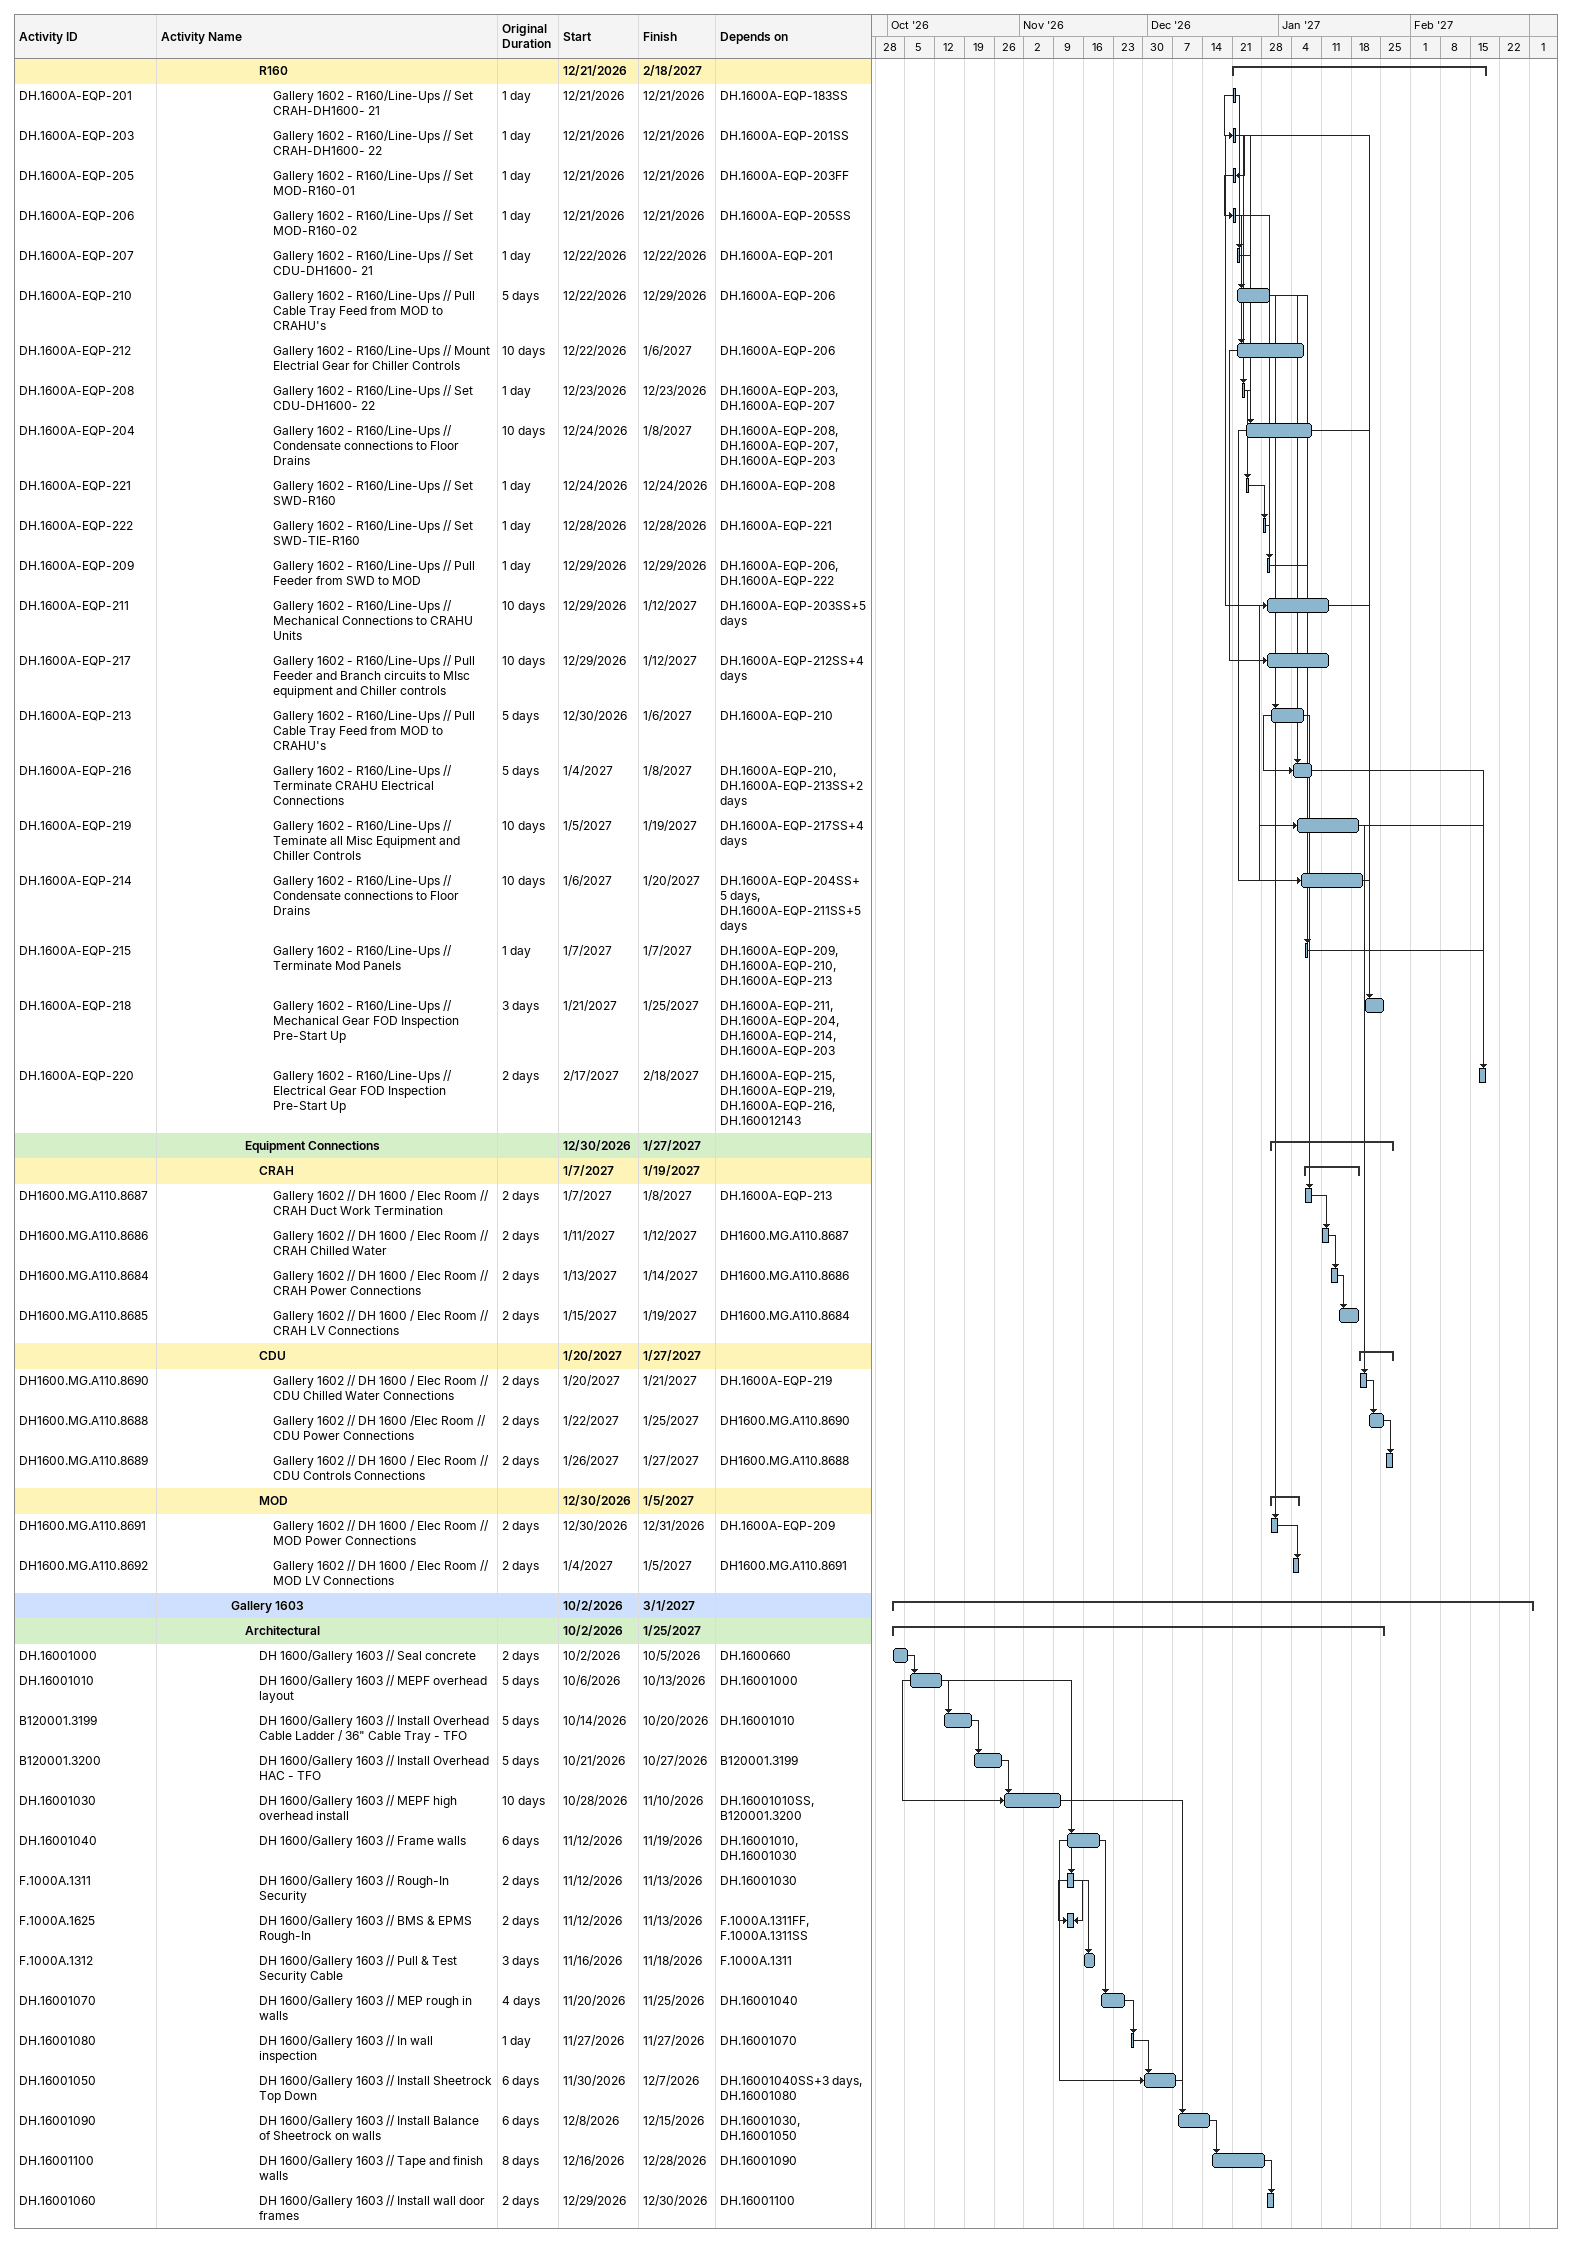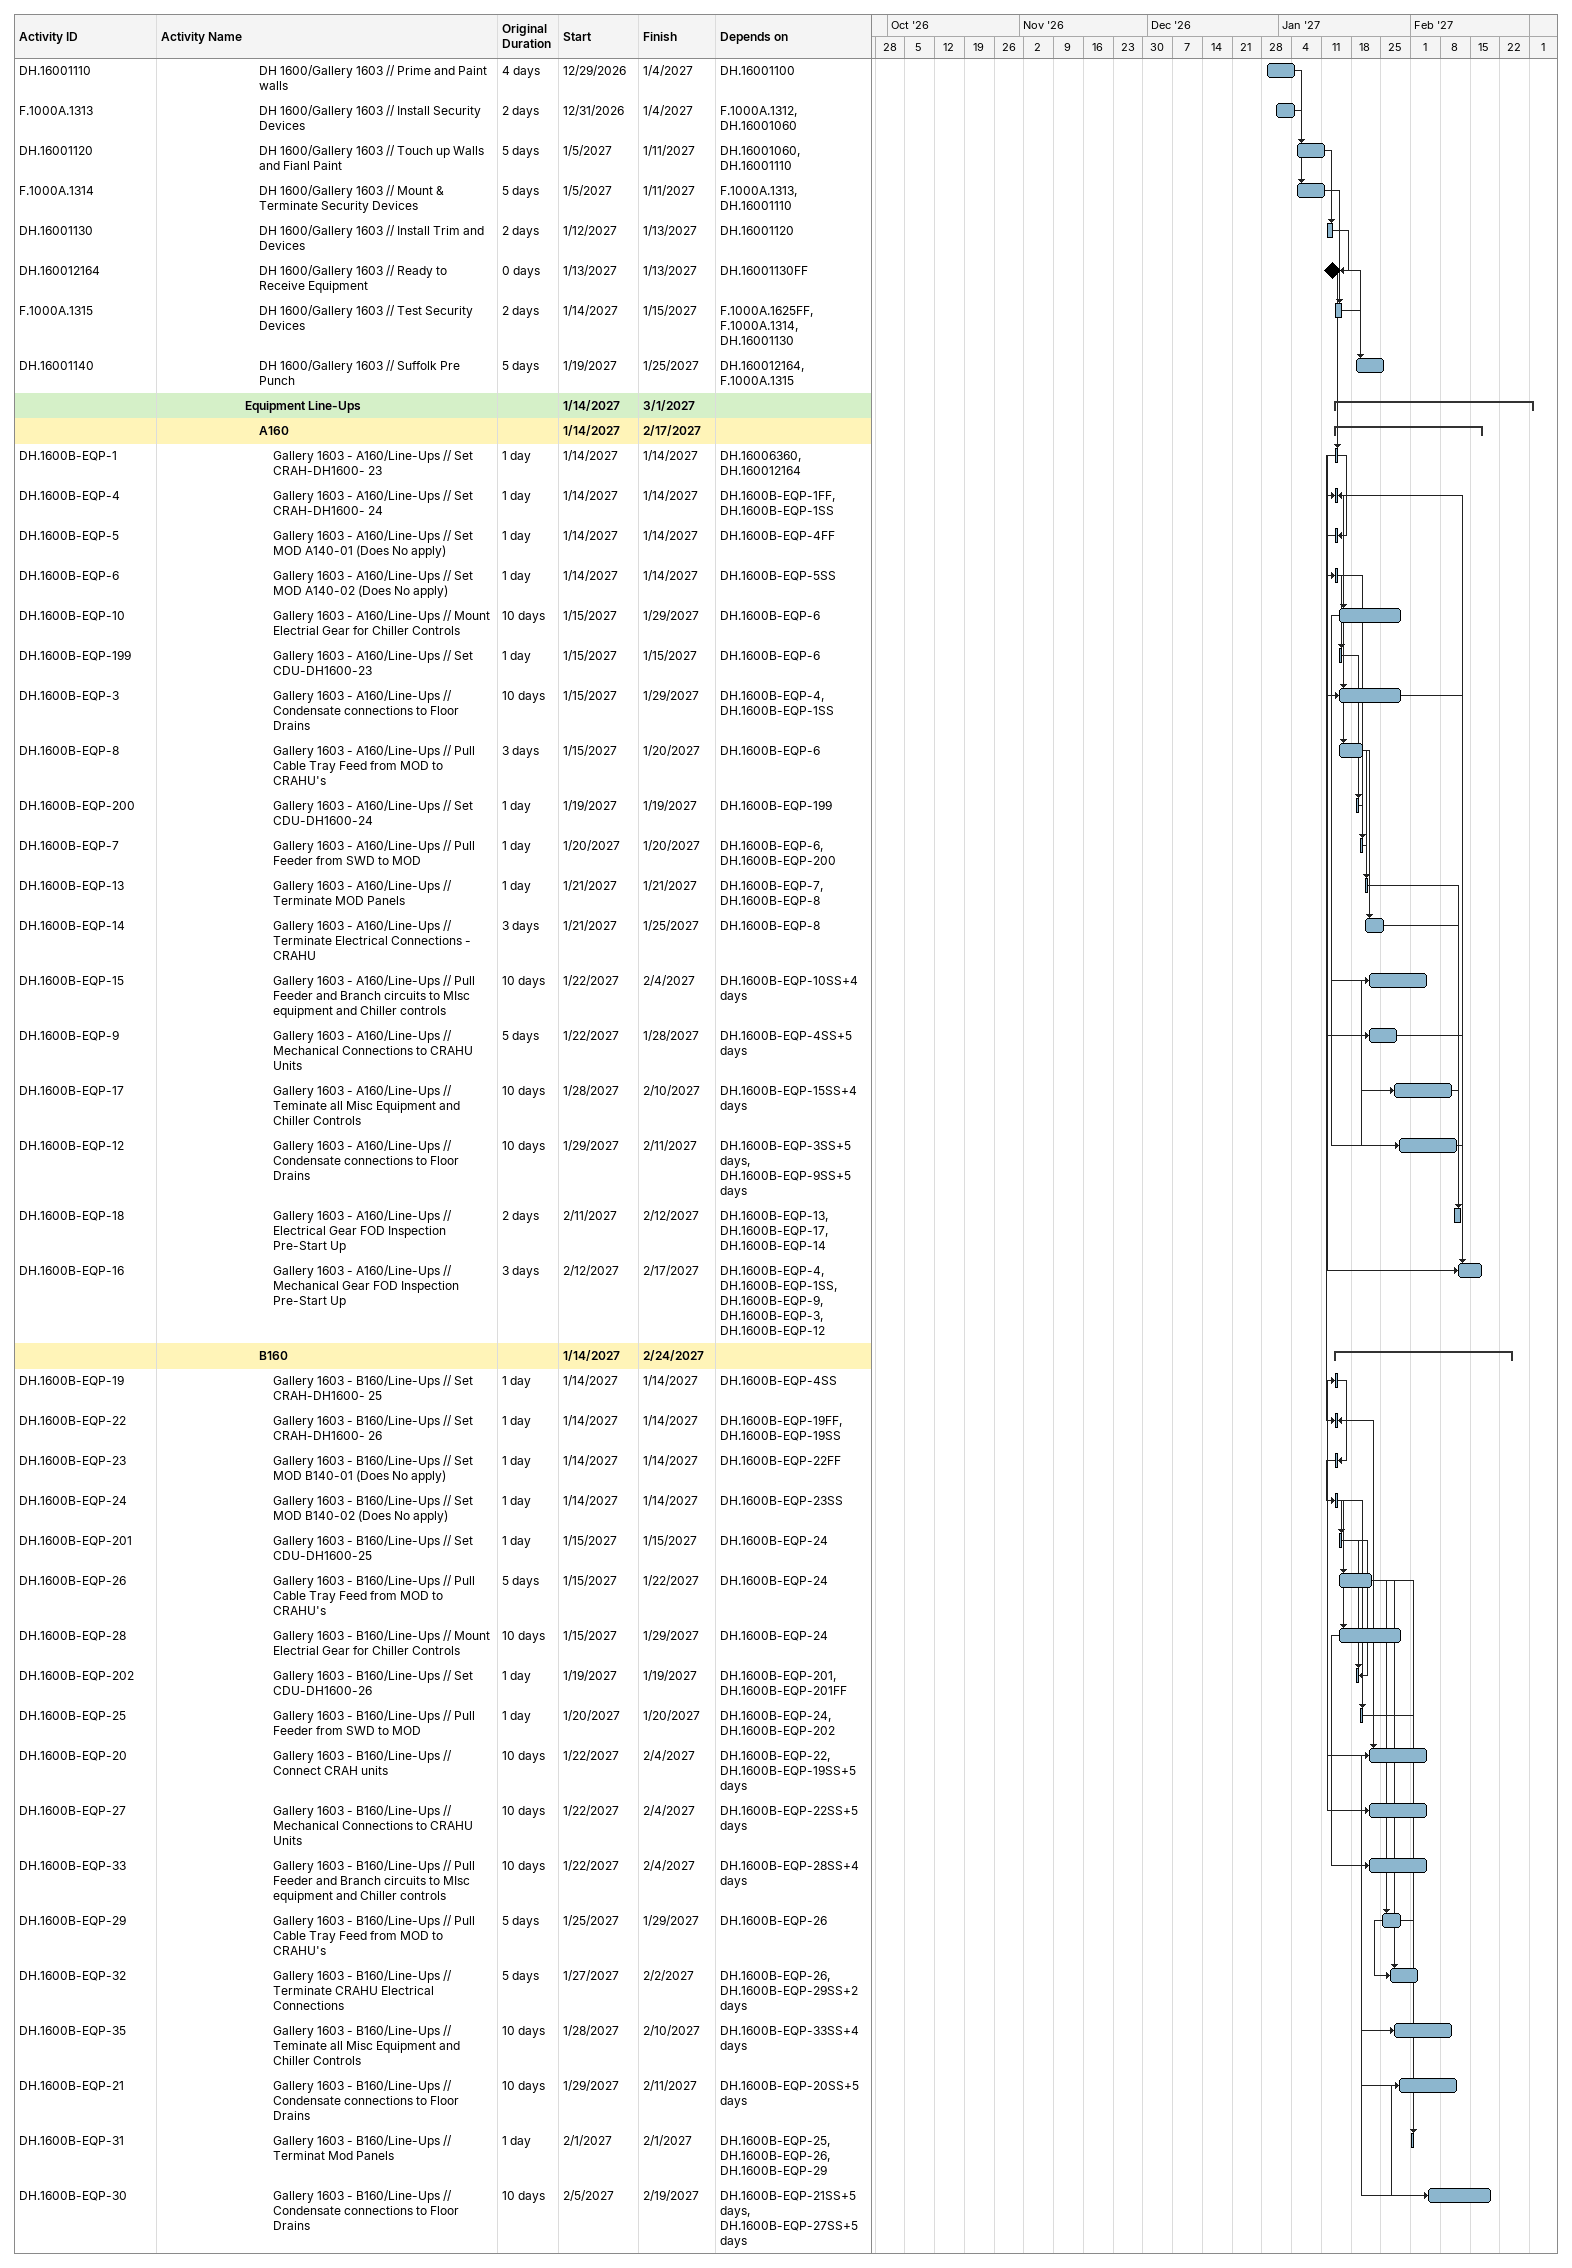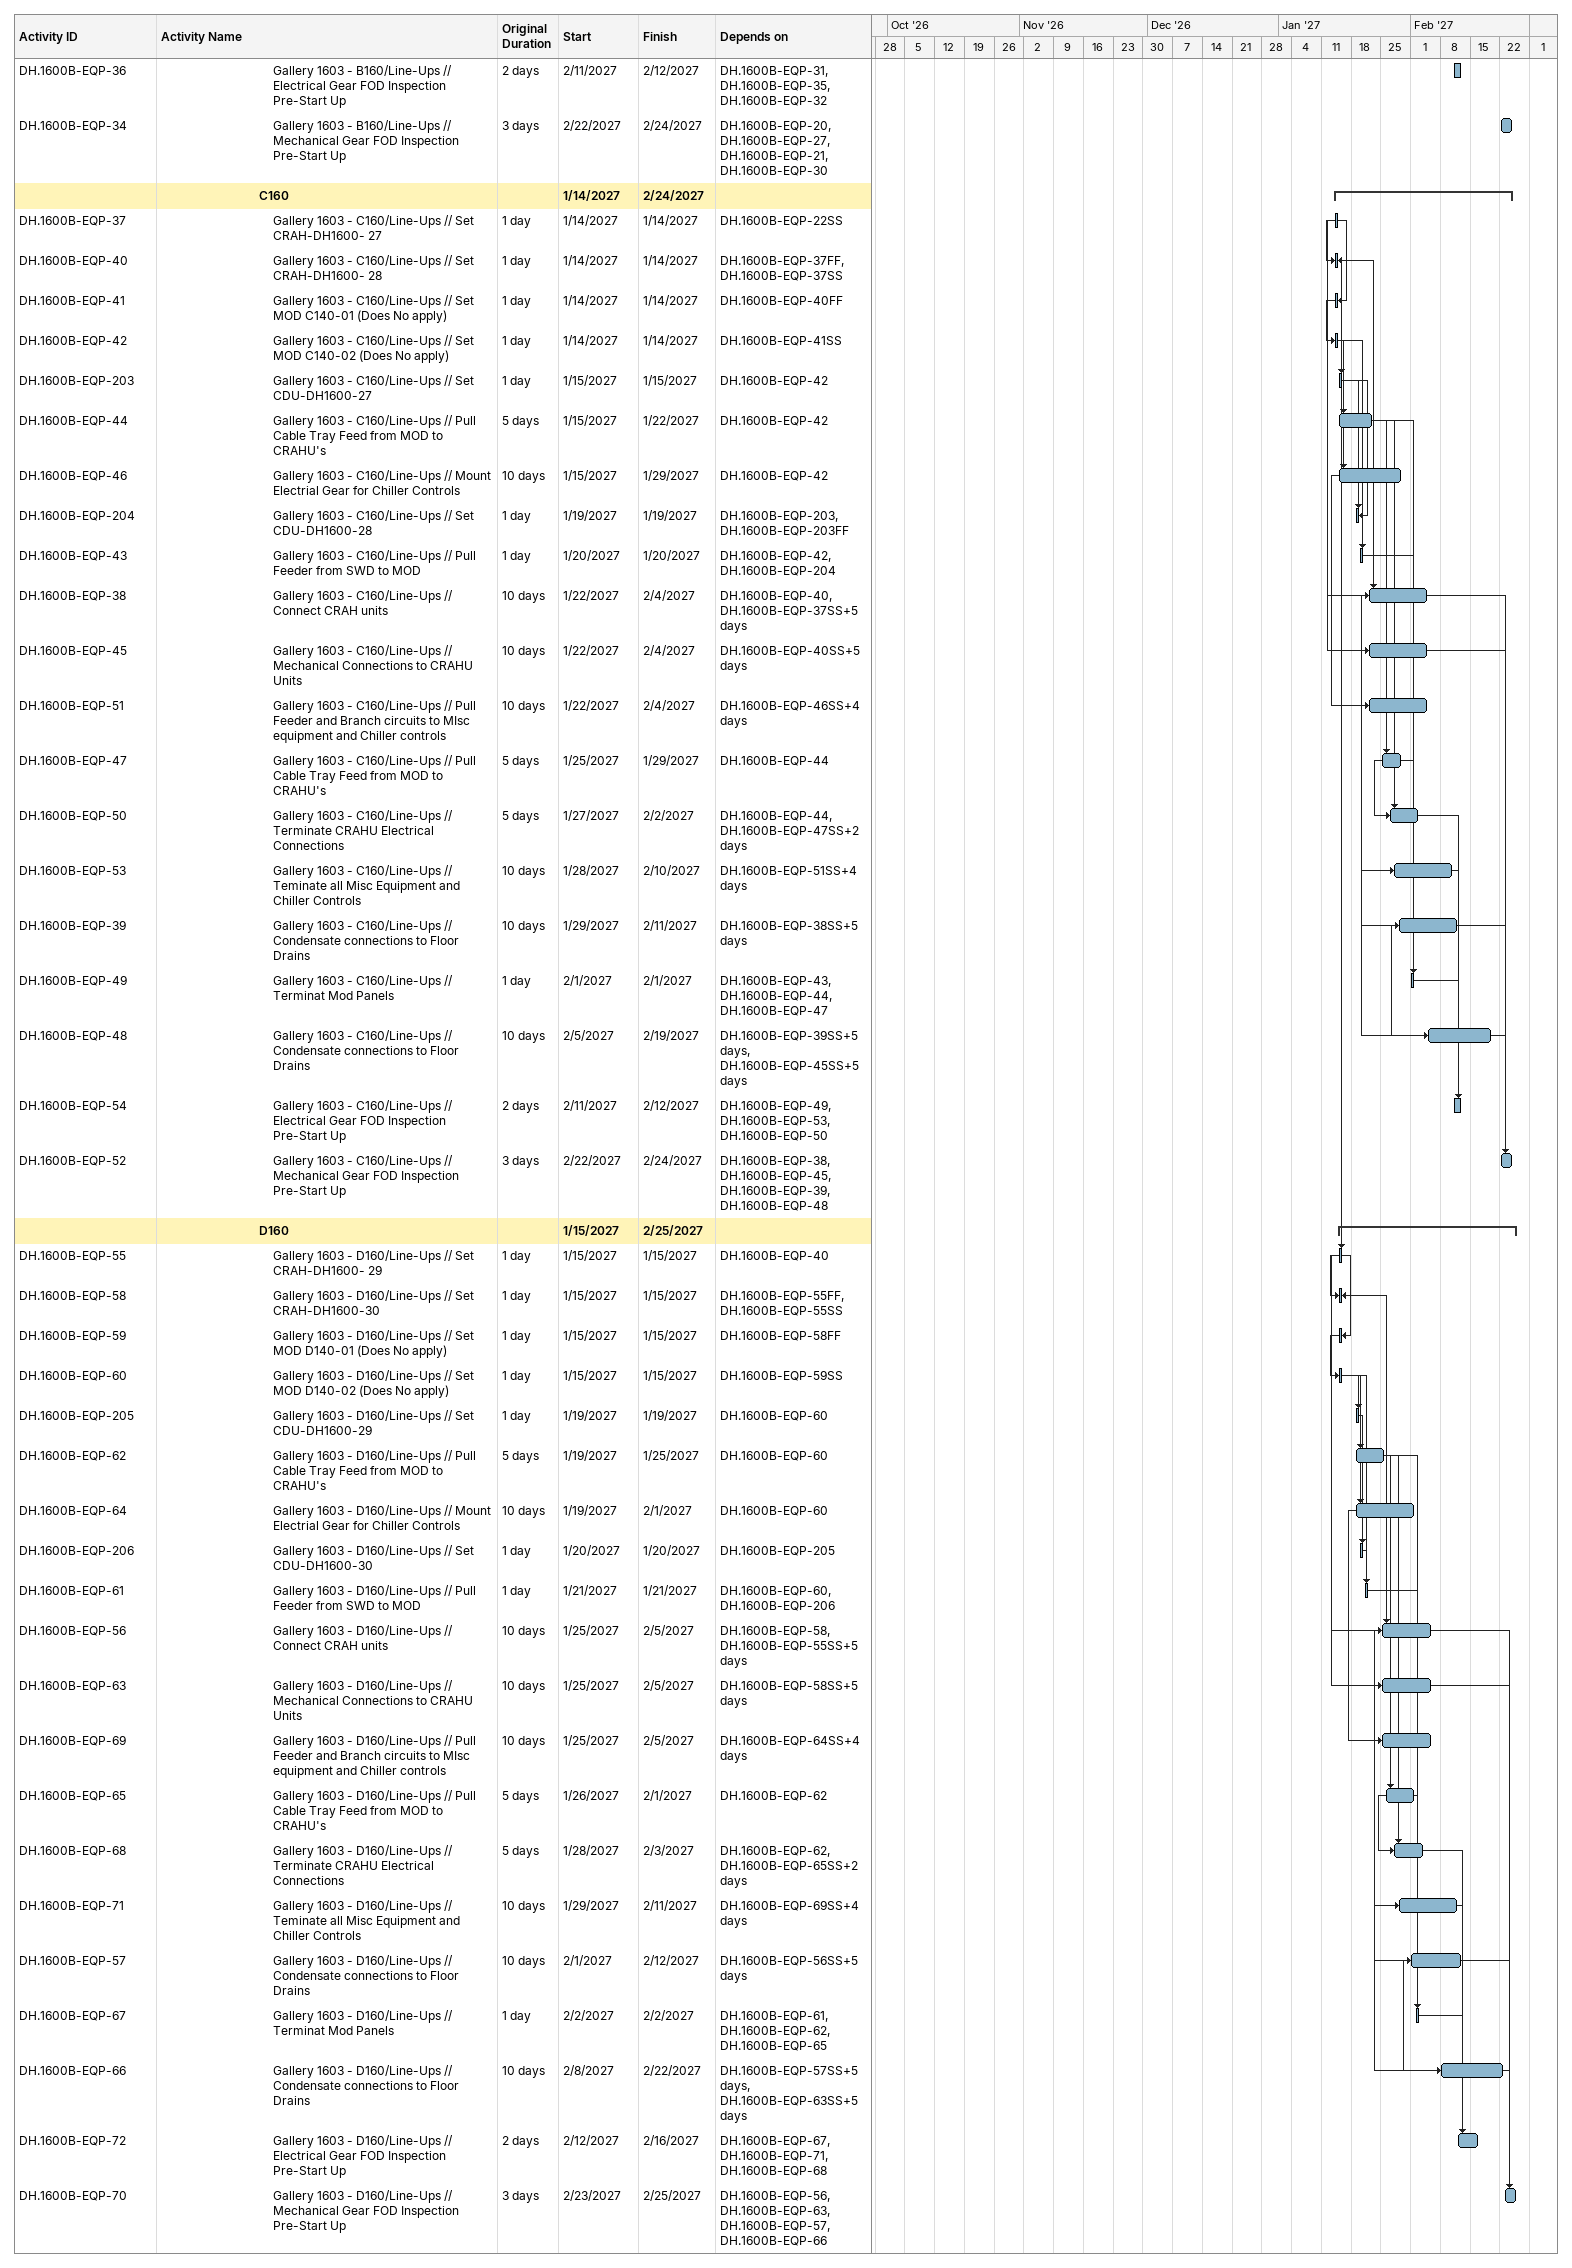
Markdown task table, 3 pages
| ID | Level | Task | Original duration | Start | Finish | Predecessors |
|---|---|---|---|---|---|---|
|  | 8 | **R160** |  | 2026-12-21 | 2027-02-18 |  |
| DH.1600A-EQP-201 | 9 | Gallery 1602 - R160/Line-Ups // Set CRAH-DH1600- 21 | 1d | 2026-12-21 | 2026-12-21 | DH.1600A-EQP-183SS |
| DH.1600A-EQP-203 | 9 | Gallery 1602 - R160/Line-Ups // Set CRAH-DH1600- 22 | 1d | 2026-12-21 | 2026-12-21 | DH.1600A-EQP-201SS |
| DH.1600A-EQP-205 | 9 | Gallery 1602 - R160/Line-Ups // Set MOD-R160-01 | 1d | 2026-12-21 | 2026-12-21 | DH.1600A-EQP-203FF |
| DH.1600A-EQP-206 | 9 | Gallery 1602 - R160/Line-Ups // Set MOD-R160-02 | 1d | 2026-12-21 | 2026-12-21 | DH.1600A-EQP-205SS |
| DH.1600A-EQP-207 | 9 | Gallery 1602 - R160/Line-Ups // Set CDU-DH1600- 21 | 1d | 2026-12-22 | 2026-12-22 | DH.1600A-EQP-201 |
| DH.1600A-EQP-210 | 9 | Gallery 1602 - R160/Line-Ups // Pull Cable Tray Feed from MOD to CRAHU's | 5d | 2026-12-22 | 2026-12-29 | DH.1600A-EQP-206 |
| DH.1600A-EQP-212 | 9 | Gallery 1602 - R160/Line-Ups // Mount Electrial Gear for Chiller Controls | 10d | 2026-12-22 | 2027-01-06 | DH.1600A-EQP-206 |
| DH.1600A-EQP-208 | 9 | Gallery 1602 - R160/Line-Ups // Set CDU-DH1600- 22 | 1d | 2026-12-23 | 2026-12-23 | DH.1600A-EQP-203, DH.1600A-EQP-207 |
| DH.1600A-EQP-204 | 9 | Gallery 1602 - R160/Line-Ups // Condensate connections to Floor Drains | 10d | 2026-12-24 | 2027-01-08 | DH.1600A-EQP-208, DH.1600A-EQP-207, DH.1600A-EQP-203 |
| DH.1600A-EQP-221 | 9 | Gallery 1602 - R160/Line-Ups // Set SWD-R160 | 1d | 2026-12-24 | 2026-12-24 | DH.1600A-EQP-208 |
| DH.1600A-EQP-222 | 9 | Gallery 1602 - R160/Line-Ups // Set SWD-TIE-R160 | 1d | 2026-12-28 | 2026-12-28 | DH.1600A-EQP-221 |
| DH.1600A-EQP-209 | 9 | Gallery 1602 - R160/Line-Ups // Pull Feeder from SWD to MOD | 1d | 2026-12-29 | 2026-12-29 | DH.1600A-EQP-206, DH.1600A-EQP-222 |
| DH.1600A-EQP-211 | 9 | Gallery 1602 - R160/Line-Ups // Mechanical Connections to CRAHU Units | 10d | 2026-12-29 | 2027-01-12 | DH.1600A-EQP-203SS+5d |
| DH.1600A-EQP-217 | 9 | Gallery 1602 - R160/Line-Ups // Pull Feeder and Branch circuits to MIsc equipment and Chiller controls | 10d | 2026-12-29 | 2027-01-12 | DH.1600A-EQP-212SS+4d |
| DH.1600A-EQP-213 | 9 | Gallery 1602 - R160/Line-Ups // Pull Cable Tray Feed from MOD to CRAHU's | 5d | 2026-12-30 | 2027-01-06 | DH.1600A-EQP-210 |
| DH.1600A-EQP-216 | 9 | Gallery 1602 - R160/Line-Ups // Terminate CRAHU Electrical Connections | 5d | 2027-01-04 | 2027-01-08 | DH.1600A-EQP-210, DH.1600A-EQP-213SS+2d |
| DH.1600A-EQP-219 | 9 | Gallery 1602 - R160/Line-Ups // Teminate all Misc Equipment and Chiller Controls | 10d | 2027-01-05 | 2027-01-19 | DH.1600A-EQP-217SS+4d |
| DH.1600A-EQP-214 | 9 | Gallery 1602 - R160/Line-Ups // Condensate connections to Floor Drains | 10d | 2027-01-06 | 2027-01-20 | DH.1600A-EQP-204SS+5d, DH.1600A-EQP-211SS+5d |
| DH.1600A-EQP-215 | 9 | Gallery 1602 - R160/Line-Ups // Terminate Mod Panels | 1d | 2027-01-07 | 2027-01-07 | DH.1600A-EQP-209, DH.1600A-EQP-210, DH.1600A-EQP-213 |
| DH.1600A-EQP-218 | 9 | Gallery 1602 - R160/Line-Ups // Mechanical Gear FOD Inspection Pre-Start Up | 3d | 2027-01-21 | 2027-01-25 | DH.1600A-EQP-211, DH.1600A-EQP-204, DH.1600A-EQP-214, DH.1600A-EQP-203 |
| DH.1600A-EQP-220 | 9 | Gallery 1602 - R160/Line-Ups // Electrical Gear FOD Inspection Pre-Start Up | 2d | 2027-02-17 | 2027-02-18 | DH.1600A-EQP-215, DH.1600A-EQP-219, DH.1600A-EQP-216, DH.160012143 |
|  | 7 | **Equipment Connections** |  | 2026-12-30 | 2027-01-27 |  |
|  | 8 | **CRAH** |  | 2027-01-07 | 2027-01-19 |  |
| DH1600.MG.A110.8687 | 9 | Gallery 1602 // DH 1600 / Elec Room // CRAH Duct Work Termination | 2d | 2027-01-07 | 2027-01-08 | DH.1600A-EQP-213 |
| DH1600.MG.A110.8686 | 9 | Gallery 1602 // DH 1600 / Elec Room // CRAH Chilled Water | 2d | 2027-01-11 | 2027-01-12 | DH1600.MG.A110.8687 |
| DH1600.MG.A110.8684 | 9 | Gallery 1602 // DH 1600 / Elec Room // CRAH Power Connections | 2d | 2027-01-13 | 2027-01-14 | DH1600.MG.A110.8686 |
| DH1600.MG.A110.8685 | 9 | Gallery 1602 // DH 1600 / Elec Room // CRAH LV Connections | 2d | 2027-01-15 | 2027-01-19 | DH1600.MG.A110.8684 |
|  | 8 | **CDU** |  | 2027-01-20 | 2027-01-27 |  |
| DH1600.MG.A110.8690 | 9 | Gallery 1602 // DH 1600 / Elec Room // CDU Chilled Water Connections | 2d | 2027-01-20 | 2027-01-21 | DH.1600A-EQP-219 |
| DH1600.MG.A110.8688 | 9 | Gallery 1602 // DH 1600 /Elec Room // CDU Power Connections | 2d | 2027-01-22 | 2027-01-25 | DH1600.MG.A110.8690 |
| DH1600.MG.A110.8689 | 9 | Gallery 1602 // DH 1600 / Elec Room // CDU Controls Connections | 2d | 2027-01-26 | 2027-01-27 | DH1600.MG.A110.8688 |
|  | 8 | **MOD** |  | 2026-12-30 | 2027-01-05 |  |
| DH1600.MG.A110.8691 | 9 | Gallery 1602 // DH 1600 / Elec Room // MOD Power Connections | 2d | 2026-12-30 | 2026-12-31 | DH.1600A-EQP-209 |
| DH1600.MG.A110.8692 | 9 | Gallery 1602 // DH 1600 / Elec Room // MOD LV Connections | 2d | 2027-01-04 | 2027-01-05 | DH1600.MG.A110.8691 |
|  | 6 | **Gallery 1603** |  | 2026-10-02 | 2027-03-01 |  |
|  | 7 | **Architectural** |  | 2026-10-02 | 2027-01-25 |  |
| DH.16001000 | 8 | DH 1600/Gallery 1603 // Seal concrete | 2d | 2026-10-02 | 2026-10-05 | DH.1600660 |
| DH.16001010 | 8 | DH 1600/Gallery 1603 // MEPF overhead layout | 5d | 2026-10-06 | 2026-10-13 | DH.16001000 |
| B120001.3199 | 8 | DH 1600/Gallery 1603 // Install Overhead Cable Ladder / 36" Cable Tray - TFO | 5d | 2026-10-14 | 2026-10-20 | DH.16001010 |
| B120001.3200 | 8 | DH 1600/Gallery 1603 // Install Overhead HAC - TFO | 5d | 2026-10-21 | 2026-10-27 | B120001.3199 |
| DH.16001030 | 8 | DH 1600/Gallery 1603 // MEPF high overhead install | 10d | 2026-10-28 | 2026-11-10 | DH.16001010SS, B120001.3200 |
| DH.16001040 | 8 | DH 1600/Gallery 1603 // Frame walls | 6d | 2026-11-12 | 2026-11-19 | DH.16001010, DH.16001030 |
| F.1000A.1311 | 8 | DH 1600/Gallery 1603 // Rough-In Security | 2d | 2026-11-12 | 2026-11-13 | DH.16001030 |
| F.1000A.1625 | 8 | DH 1600/Gallery 1603 // BMS & EPMS Rough-In | 2d | 2026-11-12 | 2026-11-13 | F.1000A.1311FF, F.1000A.1311SS |
| F.1000A.1312 | 8 | DH 1600/Gallery 1603 // Pull & Test Security Cable | 3d | 2026-11-16 | 2026-11-18 | F.1000A.1311 |
| DH.16001070 | 8 | DH 1600/Gallery 1603 // MEP rough in walls | 4d | 2026-11-20 | 2026-11-25 | DH.16001040 |
| DH.16001080 | 8 | DH 1600/Gallery 1603 // In wall inspection | 1d | 2026-11-27 | 2026-11-27 | DH.16001070 |
| DH.16001050 | 8 | DH 1600/Gallery 1603 // Install Sheetrock Top Down | 6d | 2026-11-30 | 2026-12-07 | DH.16001040SS+3d, DH.16001080 |
| DH.16001090 | 8 | DH 1600/Gallery 1603 // Install Balance of Sheetrock on walls | 6d | 2026-12-08 | 2026-12-15 | DH.16001030, DH.16001050 |
| DH.16001100 | 8 | DH 1600/Gallery 1603 // Tape and finish walls | 8d | 2026-12-16 | 2026-12-28 | DH.16001090 |
| DH.16001060 | 8 | DH 1600/Gallery 1603 // Install wall door frames | 2d | 2026-12-29 | 2026-12-30 | DH.16001100 |
| DH.16001110 | 8 | DH 1600/Gallery 1603 // Prime and Paint walls | 4d | 2026-12-29 | 2027-01-04 | DH.16001100 |
| F.1000A.1313 | 8 | DH 1600/Gallery 1603 // Install Security Devices | 2d | 2026-12-31 | 2027-01-04 | F.1000A.1312, DH.16001060 |
| DH.16001120 | 8 | DH 1600/Gallery 1603 // Touch up Walls and Fianl Paint | 5d | 2027-01-05 | 2027-01-11 | DH.16001060, DH.16001110 |
| F.1000A.1314 | 8 | DH 1600/Gallery 1603 // Mount & Terminate Security Devices | 5d | 2027-01-05 | 2027-01-11 | F.1000A.1313, DH.16001110 |
| DH.16001130 | 8 | DH 1600/Gallery 1603 // Install Trim and Devices | 2d | 2027-01-12 | 2027-01-13 | DH.16001120 |
| DH.160012164 | 8 | DH 1600/Gallery 1603 // Ready to Receive Equipment | 0d | 2027-01-13 | 2027-01-13 | DH.16001130FF |
| F.1000A.1315 | 8 | DH 1600/Gallery 1603 // Test Security Devices | 2d | 2027-01-14 | 2027-01-15 | F.1000A.1625FF, F.1000A.1314, DH.16001130 |
| DH.16001140 | 8 | DH 1600/Gallery 1603 // Suffolk Pre Punch | 5d | 2027-01-19 | 2027-01-25 | DH.160012164, F.1000A.1315 |
|  | 7 | **Equipment Line-Ups** |  | 2027-01-14 | 2027-03-01 |  |
|  | 8 | **A160** |  | 2027-01-14 | 2027-02-17 |  |
| DH.1600B-EQP-1 | 9 | Gallery 1603 - A160/Line-Ups // Set CRAH-DH1600- 23 | 1d | 2027-01-14 | 2027-01-14 | DH.16006360, DH.160012164 |
| DH.1600B-EQP-4 | 9 | Gallery 1603 - A160/Line-Ups // Set CRAH-DH1600- 24 | 1d | 2027-01-14 | 2027-01-14 | DH.1600B-EQP-1FF, DH.1600B-EQP-1SS |
| DH.1600B-EQP-5 | 9 | Gallery 1603 - A160/Line-Ups // Set MOD A140-01 (Does No apply) | 1d | 2027-01-14 | 2027-01-14 | DH.1600B-EQP-4FF |
| DH.1600B-EQP-6 | 9 | Gallery 1603 - A160/Line-Ups // Set MOD A140-02 (Does No apply) | 1d | 2027-01-14 | 2027-01-14 | DH.1600B-EQP-5SS |
| DH.1600B-EQP-10 | 9 | Gallery 1603 - A160/Line-Ups // Mount Electrial Gear for Chiller Controls | 10d | 2027-01-15 | 2027-01-29 | DH.1600B-EQP-6 |
| DH.1600B-EQP-199 | 9 | Gallery 1603 - A160/Line-Ups // Set CDU-DH1600-23 | 1d | 2027-01-15 | 2027-01-15 | DH.1600B-EQP-6 |
| DH.1600B-EQP-3 | 9 | Gallery 1603 - A160/Line-Ups // Condensate connections to Floor Drains | 10d | 2027-01-15 | 2027-01-29 | DH.1600B-EQP-4, DH.1600B-EQP-1SS |
| DH.1600B-EQP-8 | 9 | Gallery 1603 - A160/Line-Ups // Pull Cable Tray Feed from MOD to CRAHU's | 3d | 2027-01-15 | 2027-01-20 | DH.1600B-EQP-6 |
| DH.1600B-EQP-200 | 9 | Gallery 1603 - A160/Line-Ups // Set CDU-DH1600-24 | 1d | 2027-01-19 | 2027-01-19 | DH.1600B-EQP-199 |
| DH.1600B-EQP-7 | 9 | Gallery 1603 - A160/Line-Ups // Pull Feeder from SWD to MOD | 1d | 2027-01-20 | 2027-01-20 | DH.1600B-EQP-6, DH.1600B-EQP-200 |
| DH.1600B-EQP-13 | 9 | Gallery 1603 - A160/Line-Ups // Terminate MOD Panels | 1d | 2027-01-21 | 2027-01-21 | DH.1600B-EQP-7, DH.1600B-EQP-8 |
| DH.1600B-EQP-14 | 9 | Gallery 1603 - A160/Line-Ups // Terminate Electrical Connections - CRAHU | 3d | 2027-01-21 | 2027-01-25 | DH.1600B-EQP-8 |
| DH.1600B-EQP-15 | 9 | Gallery 1603 - A160/Line-Ups // Pull Feeder and Branch circuits to MIsc equipment and Chiller controls | 10d | 2027-01-22 | 2027-02-04 | DH.1600B-EQP-10SS+4d |
| DH.1600B-EQP-9 | 9 | Gallery 1603 - A160/Line-Ups // Mechanical Connections to CRAHU Units | 5d | 2027-01-22 | 2027-01-28 | DH.1600B-EQP-4SS+5d |
| DH.1600B-EQP-17 | 9 | Gallery 1603 - A160/Line-Ups // Teminate all Misc Equipment and Chiller Controls | 10d | 2027-01-28 | 2027-02-10 | DH.1600B-EQP-15SS+4d |
| DH.1600B-EQP-12 | 9 | Gallery 1603 - A160/Line-Ups // Condensate connections to Floor Drains | 10d | 2027-01-29 | 2027-02-11 | DH.1600B-EQP-3SS+5d, DH.1600B-EQP-9SS+5d |
| DH.1600B-EQP-18 | 9 | Gallery 1603 - A160/Line-Ups // Electrical Gear FOD Inspection Pre-Start Up | 2d | 2027-02-11 | 2027-02-12 | DH.1600B-EQP-13, DH.1600B-EQP-17, DH.1600B-EQP-14 |
| DH.1600B-EQP-16 | 9 | Gallery 1603 - A160/Line-Ups // Mechanical Gear FOD Inspection Pre-Start Up | 3d | 2027-02-12 | 2027-02-17 | DH.1600B-EQP-4, DH.1600B-EQP-1SS, DH.1600B-EQP-9, DH.1600B-EQP-3, DH.1600B-EQP-12 |
|  | 8 | **B160** |  | 2027-01-14 | 2027-02-24 |  |
| DH.1600B-EQP-19 | 9 | Gallery 1603 - B160/Line-Ups // Set CRAH-DH1600- 25 | 1d | 2027-01-14 | 2027-01-14 | DH.1600B-EQP-4SS |
| DH.1600B-EQP-22 | 9 | Gallery 1603 - B160/Line-Ups // Set CRAH-DH1600- 26 | 1d | 2027-01-14 | 2027-01-14 | DH.1600B-EQP-19FF, DH.1600B-EQP-19SS |
| DH.1600B-EQP-23 | 9 | Gallery 1603 - B160/Line-Ups // Set MOD B140-01 (Does No apply) | 1d | 2027-01-14 | 2027-01-14 | DH.1600B-EQP-22FF |
| DH.1600B-EQP-24 | 9 | Gallery 1603 - B160/Line-Ups // Set MOD B140-02 (Does No apply) | 1d | 2027-01-14 | 2027-01-14 | DH.1600B-EQP-23SS |
| DH.1600B-EQP-201 | 9 | Gallery 1603 - B160/Line-Ups // Set CDU-DH1600-25 | 1d | 2027-01-15 | 2027-01-15 | DH.1600B-EQP-24 |
| DH.1600B-EQP-26 | 9 | Gallery 1603 - B160/Line-Ups // Pull Cable Tray Feed from MOD to CRAHU's | 5d | 2027-01-15 | 2027-01-22 | DH.1600B-EQP-24 |
| DH.1600B-EQP-28 | 9 | Gallery 1603 - B160/Line-Ups // Mount Electrial Gear for Chiller Controls | 10d | 2027-01-15 | 2027-01-29 | DH.1600B-EQP-24 |
| DH.1600B-EQP-202 | 9 | Gallery 1603 - B160/Line-Ups // Set CDU-DH1600-26 | 1d | 2027-01-19 | 2027-01-19 | DH.1600B-EQP-201, DH.1600B-EQP-201FF |
| DH.1600B-EQP-25 | 9 | Gallery 1603 - B160/Line-Ups // Pull Feeder from SWD to MOD | 1d | 2027-01-20 | 2027-01-20 | DH.1600B-EQP-24, DH.1600B-EQP-202 |
| DH.1600B-EQP-20 | 9 | Gallery 1603 - B160/Line-Ups // Connect CRAH units | 10d | 2027-01-22 | 2027-02-04 | DH.1600B-EQP-22, DH.1600B-EQP-19SS+5d |
| DH.1600B-EQP-27 | 9 | Gallery 1603 - B160/Line-Ups // Mechanical Connections to CRAHU Units | 10d | 2027-01-22 | 2027-02-04 | DH.1600B-EQP-22SS+5d |
| DH.1600B-EQP-33 | 9 | Gallery 1603 - B160/Line-Ups // Pull Feeder and Branch circuits to MIsc equipment and Chiller controls | 10d | 2027-01-22 | 2027-02-04 | DH.1600B-EQP-28SS+4d |
| DH.1600B-EQP-29 | 9 | Gallery 1603 - B160/Line-Ups // Pull Cable Tray Feed from MOD to CRAHU's | 5d | 2027-01-25 | 2027-01-29 | DH.1600B-EQP-26 |
| DH.1600B-EQP-32 | 9 | Gallery 1603 - B160/Line-Ups // Terminate CRAHU Electrical Connections | 5d | 2027-01-27 | 2027-02-02 | DH.1600B-EQP-26, DH.1600B-EQP-29SS+2d |
| DH.1600B-EQP-35 | 9 | Gallery 1603 - B160/Line-Ups // Teminate all Misc Equipment and Chiller Controls | 10d | 2027-01-28 | 2027-02-10 | DH.1600B-EQP-33SS+4d |
| DH.1600B-EQP-21 | 9 | Gallery 1603 - B160/Line-Ups // Condensate connections to Floor Drains | 10d | 2027-01-29 | 2027-02-11 | DH.1600B-EQP-20SS+5d |
| DH.1600B-EQP-31 | 9 | Gallery 1603 - B160/Line-Ups // Terminat Mod Panels | 1d | 2027-02-01 | 2027-02-01 | DH.1600B-EQP-25, DH.1600B-EQP-26, DH.1600B-EQP-29 |
| DH.1600B-EQP-30 | 9 | Gallery 1603 - B160/Line-Ups // Condensate connections to Floor Drains | 10d | 2027-02-05 | 2027-02-19 | DH.1600B-EQP-21SS+5d, DH.1600B-EQP-27SS+5d |
| DH.1600B-EQP-36 | 9 | Gallery 1603 - B160/Line-Ups // Electrical Gear FOD Inspection Pre-Start Up | 2d | 2027-02-11 | 2027-02-12 | DH.1600B-EQP-31, DH.1600B-EQP-35, DH.1600B-EQP-32 |
| DH.1600B-EQP-34 | 9 | Gallery 1603 - B160/Line-Ups // Mechanical Gear FOD Inspection Pre-Start Up | 3d | 2027-02-22 | 2027-02-24 | DH.1600B-EQP-20, DH.1600B-EQP-27, DH.1600B-EQP-21, DH.1600B-EQP-30 |
|  | 8 | **C160** |  | 2027-01-14 | 2027-02-24 |  |
| DH.1600B-EQP-37 | 9 | Gallery 1603 - C160/Line-Ups // Set CRAH-DH1600- 27 | 1d | 2027-01-14 | 2027-01-14 | DH.1600B-EQP-22SS |
| DH.1600B-EQP-40 | 9 | Gallery 1603 - C160/Line-Ups // Set CRAH-DH1600- 28 | 1d | 2027-01-14 | 2027-01-14 | DH.1600B-EQP-37FF, DH.1600B-EQP-37SS |
| DH.1600B-EQP-41 | 9 | Gallery 1603 - C160/Line-Ups // Set MOD C140-01 (Does No apply) | 1d | 2027-01-14 | 2027-01-14 | DH.1600B-EQP-40FF |
| DH.1600B-EQP-42 | 9 | Gallery 1603 - C160/Line-Ups // Set MOD C140-02 (Does No apply) | 1d | 2027-01-14 | 2027-01-14 | DH.1600B-EQP-41SS |
| DH.1600B-EQP-203 | 9 | Gallery 1603 - C160/Line-Ups // Set CDU-DH1600-27 | 1d | 2027-01-15 | 2027-01-15 | DH.1600B-EQP-42 |
| DH.1600B-EQP-44 | 9 | Gallery 1603 - C160/Line-Ups // Pull Cable Tray Feed from MOD to CRAHU's | 5d | 2027-01-15 | 2027-01-22 | DH.1600B-EQP-42 |
| DH.1600B-EQP-46 | 9 | Gallery 1603 - C160/Line-Ups // Mount Electrial Gear for Chiller Controls | 10d | 2027-01-15 | 2027-01-29 | DH.1600B-EQP-42 |
| DH.1600B-EQP-204 | 9 | Gallery 1603 - C160/Line-Ups // Set CDU-DH1600-28 | 1d | 2027-01-19 | 2027-01-19 | DH.1600B-EQP-203, DH.1600B-EQP-203FF |
| DH.1600B-EQP-43 | 9 | Gallery 1603 - C160/Line-Ups // Pull Feeder from SWD to MOD | 1d | 2027-01-20 | 2027-01-20 | DH.1600B-EQP-42, DH.1600B-EQP-204 |
| DH.1600B-EQP-38 | 9 | Gallery 1603 - C160/Line-Ups // Connect CRAH units | 10d | 2027-01-22 | 2027-02-04 | DH.1600B-EQP-40, DH.1600B-EQP-37SS+5d |
| DH.1600B-EQP-45 | 9 | Gallery 1603 - C160/Line-Ups // Mechanical Connections to CRAHU Units | 10d | 2027-01-22 | 2027-02-04 | DH.1600B-EQP-40SS+5d |
| DH.1600B-EQP-51 | 9 | Gallery 1603 - C160/Line-Ups // Pull Feeder and Branch circuits to MIsc equipment and Chiller controls | 10d | 2027-01-22 | 2027-02-04 | DH.1600B-EQP-46SS+4d |
| DH.1600B-EQP-47 | 9 | Gallery 1603 - C160/Line-Ups // Pull Cable Tray Feed from MOD to CRAHU's | 5d | 2027-01-25 | 2027-01-29 | DH.1600B-EQP-44 |
| DH.1600B-EQP-50 | 9 | Gallery 1603 - C160/Line-Ups // Terminate CRAHU Electrical Connections | 5d | 2027-01-27 | 2027-02-02 | DH.1600B-EQP-44, DH.1600B-EQP-47SS+2d |
| DH.1600B-EQP-53 | 9 | Gallery 1603 - C160/Line-Ups // Teminate all Misc Equipment and Chiller Controls | 10d | 2027-01-28 | 2027-02-10 | DH.1600B-EQP-51SS+4d |
| DH.1600B-EQP-39 | 9 | Gallery 1603 - C160/Line-Ups // Condensate connections to Floor Drains | 10d | 2027-01-29 | 2027-02-11 | DH.1600B-EQP-38SS+5d |
| DH.1600B-EQP-49 | 9 | Gallery 1603 - C160/Line-Ups // Terminat Mod Panels | 1d | 2027-02-01 | 2027-02-01 | DH.1600B-EQP-43, DH.1600B-EQP-44, DH.1600B-EQP-47 |
| DH.1600B-EQP-48 | 9 | Gallery 1603 - C160/Line-Ups // Condensate connections to Floor Drains | 10d | 2027-02-05 | 2027-02-19 | DH.1600B-EQP-39SS+5d, DH.1600B-EQP-45SS+5d |
| DH.1600B-EQP-54 | 9 | Gallery 1603 - C160/Line-Ups // Electrical Gear FOD Inspection Pre-Start Up | 2d | 2027-02-11 | 2027-02-12 | DH.1600B-EQP-49, DH.1600B-EQP-53, DH.1600B-EQP-50 |
| DH.1600B-EQP-52 | 9 | Gallery 1603 - C160/Line-Ups // Mechanical Gear FOD Inspection Pre-Start Up | 3d | 2027-02-22 | 2027-02-24 | DH.1600B-EQP-38, DH.1600B-EQP-45, DH.1600B-EQP-39, DH.1600B-EQP-48 |
|  | 8 | **D160** |  | 2027-01-15 | 2027-02-25 |  |
| DH.1600B-EQP-55 | 9 | Gallery 1603 - D160/Line-Ups // Set CRAH-DH1600- 29 | 1d | 2027-01-15 | 2027-01-15 | DH.1600B-EQP-40 |
| DH.1600B-EQP-58 | 9 | Gallery 1603 - D160/Line-Ups // Set CRAH-DH1600-30 | 1d | 2027-01-15 | 2027-01-15 | DH.1600B-EQP-55FF, DH.1600B-EQP-55SS |
| DH.1600B-EQP-59 | 9 | Gallery 1603 - D160/Line-Ups // Set MOD D140-01 (Does No apply) | 1d | 2027-01-15 | 2027-01-15 | DH.1600B-EQP-58FF |
| DH.1600B-EQP-60 | 9 | Gallery 1603 - D160/Line-Ups // Set MOD D140-02 (Does No apply) | 1d | 2027-01-15 | 2027-01-15 | DH.1600B-EQP-59SS |
| DH.1600B-EQP-205 | 9 | Gallery 1603 - D160/Line-Ups // Set CDU-DH1600-29 | 1d | 2027-01-19 | 2027-01-19 | DH.1600B-EQP-60 |
| DH.1600B-EQP-62 | 9 | Gallery 1603 - D160/Line-Ups // Pull Cable Tray Feed from MOD to CRAHU's | 5d | 2027-01-19 | 2027-01-25 | DH.1600B-EQP-60 |
| DH.1600B-EQP-64 | 9 | Gallery 1603 - D160/Line-Ups // Mount Electrial Gear for Chiller Controls | 10d | 2027-01-19 | 2027-02-01 | DH.1600B-EQP-60 |
| DH.1600B-EQP-206 | 9 | Gallery 1603 - D160/Line-Ups // Set CDU-DH1600-30 | 1d | 2027-01-20 | 2027-01-20 | DH.1600B-EQP-205 |
| DH.1600B-EQP-61 | 9 | Gallery 1603 - D160/Line-Ups // Pull Feeder from SWD to MOD | 1d | 2027-01-21 | 2027-01-21 | DH.1600B-EQP-60, DH.1600B-EQP-206 |
| DH.1600B-EQP-56 | 9 | Gallery 1603 - D160/Line-Ups // Connect CRAH units | 10d | 2027-01-25 | 2027-02-05 | DH.1600B-EQP-58, DH.1600B-EQP-55SS+5d |
| DH.1600B-EQP-63 | 9 | Gallery 1603 - D160/Line-Ups // Mechanical Connections to CRAHU Units | 10d | 2027-01-25 | 2027-02-05 | DH.1600B-EQP-58SS+5d |
| DH.1600B-EQP-69 | 9 | Gallery 1603 - D160/Line-Ups // Pull Feeder and Branch circuits to MIsc equipment and Chiller controls | 10d | 2027-01-25 | 2027-02-05 | DH.1600B-EQP-64SS+4d |
| DH.1600B-EQP-65 | 9 | Gallery 1603 - D160/Line-Ups // Pull Cable Tray Feed from MOD to CRAHU's | 5d | 2027-01-26 | 2027-02-01 | DH.1600B-EQP-62 |
| DH.1600B-EQP-68 | 9 | Gallery 1603 - D160/Line-Ups // Terminate CRAHU Electrical Connections | 5d | 2027-01-28 | 2027-02-03 | DH.1600B-EQP-62, DH.1600B-EQP-65SS+2d |
| DH.1600B-EQP-71 | 9 | Gallery 1603 - D160/Line-Ups // Teminate all Misc Equipment and Chiller Controls | 10d | 2027-01-29 | 2027-02-11 | DH.1600B-EQP-69SS+4d |
| DH.1600B-EQP-57 | 9 | Gallery 1603 - D160/Line-Ups // Condensate connections to Floor Drains | 10d | 2027-02-01 | 2027-02-12 | DH.1600B-EQP-56SS+5d |
| DH.1600B-EQP-67 | 9 | Gallery 1603 - D160/Line-Ups // Terminat Mod Panels | 1d | 2027-02-02 | 2027-02-02 | DH.1600B-EQP-61, DH.1600B-EQP-62, DH.1600B-EQP-65 |
| DH.1600B-EQP-66 | 9 | Gallery 1603 - D160/Line-Ups // Condensate connections to Floor Drains | 10d | 2027-02-08 | 2027-02-22 | DH.1600B-EQP-57SS+5d, DH.1600B-EQP-63SS+5d |
| DH.1600B-EQP-72 | 9 | Gallery 1603 - D160/Line-Ups // Electrical Gear FOD Inspection Pre-Start Up | 2d | 2027-02-12 | 2027-02-16 | DH.1600B-EQP-67, DH.1600B-EQP-71, DH.1600B-EQP-68 |
| DH.1600B-EQP-70 | 9 | Gallery 1603 - D160/Line-Ups // Mechanical Gear FOD Inspection Pre-Start Up | 3d | 2027-02-23 | 2027-02-25 | DH.1600B-EQP-56, DH.1600B-EQP-63, DH.1600B-EQP-57, DH.1600B-EQP-66 |
